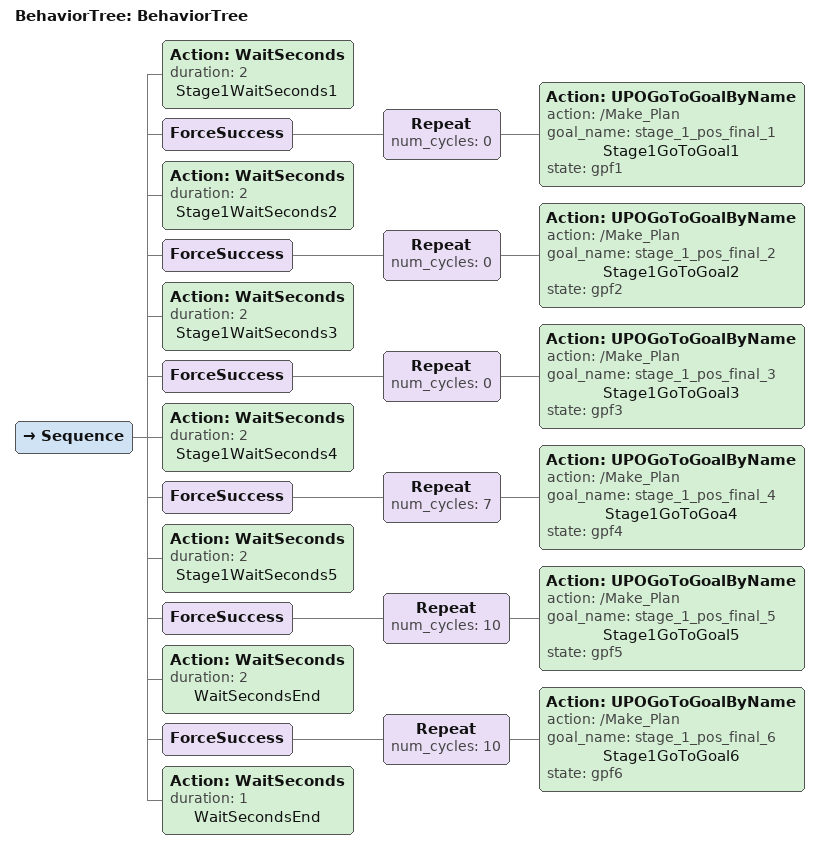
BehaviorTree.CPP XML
<?xml version="1.0"?>
<root main_tree_to_execute="BehaviorTree">
    <BehaviorTree ID="BehaviorTree">
        <Sequence>
            <Action ID="WaitSeconds" duration="2" name="Stage1WaitSeconds1"/>
            <ForceSuccess>
                <Repeat num_cycles="0">
                    <Action ID="UPOGoToGoalByName" action="/Make_Plan" goal_name="stage_1_pos_final_1" name="Stage1GoToGoal1" state="gpf1"/>
                </Repeat>
            </ForceSuccess>
            <Action ID="WaitSeconds" duration="2" name="Stage1WaitSeconds2"/>
            <ForceSuccess>
                <Repeat num_cycles="0">
                    <Action ID="UPOGoToGoalByName" action="/Make_Plan" goal_name="stage_1_pos_final_2" name="Stage1GoToGoal2" state="gpf2"/>
                </Repeat>
            </ForceSuccess>
            <Action ID="WaitSeconds" duration="2" name="Stage1WaitSeconds3"/>
            <ForceSuccess>
                <Repeat num_cycles="0">
                    <Action ID="UPOGoToGoalByName" action="/Make_Plan" goal_name="stage_1_pos_final_3" name="Stage1GoToGoal3" state="gpf3"/>
                </Repeat>
            </ForceSuccess>
            <Action ID="WaitSeconds" duration="2" name="Stage1WaitSeconds4"/>
            <ForceSuccess>
                <Repeat num_cycles="7">
                    <Action ID="UPOGoToGoalByName" action="/Make_Plan" goal_name="stage_1_pos_final_4" name="Stage1GoToGoa4" state="gpf4"/>
                </Repeat>
            </ForceSuccess>
            <Action ID="WaitSeconds" duration="2" name="Stage1WaitSeconds5"/>
            <ForceSuccess>
                <Repeat num_cycles="10">
                    <Action ID="UPOGoToGoalByName" action="/Make_Plan" goal_name="stage_1_pos_final_5" name="Stage1GoToGoal5" state="gpf5"/>
                </Repeat>
            </ForceSuccess>
            <Action ID="WaitSeconds" duration="2" name="WaitSecondsEnd"/>
            <ForceSuccess>
                <Repeat num_cycles="10">
                    <Action ID="UPOGoToGoalByName" action="/Make_Plan" goal_name="stage_1_pos_final_6" name="Stage1GoToGoal6" state="gpf6"/>
                </Repeat>
            </ForceSuccess>
            <Action ID="WaitSeconds" duration="1" name="WaitSecondsEnd"/>
        </Sequence>
    </BehaviorTree>
</root>
